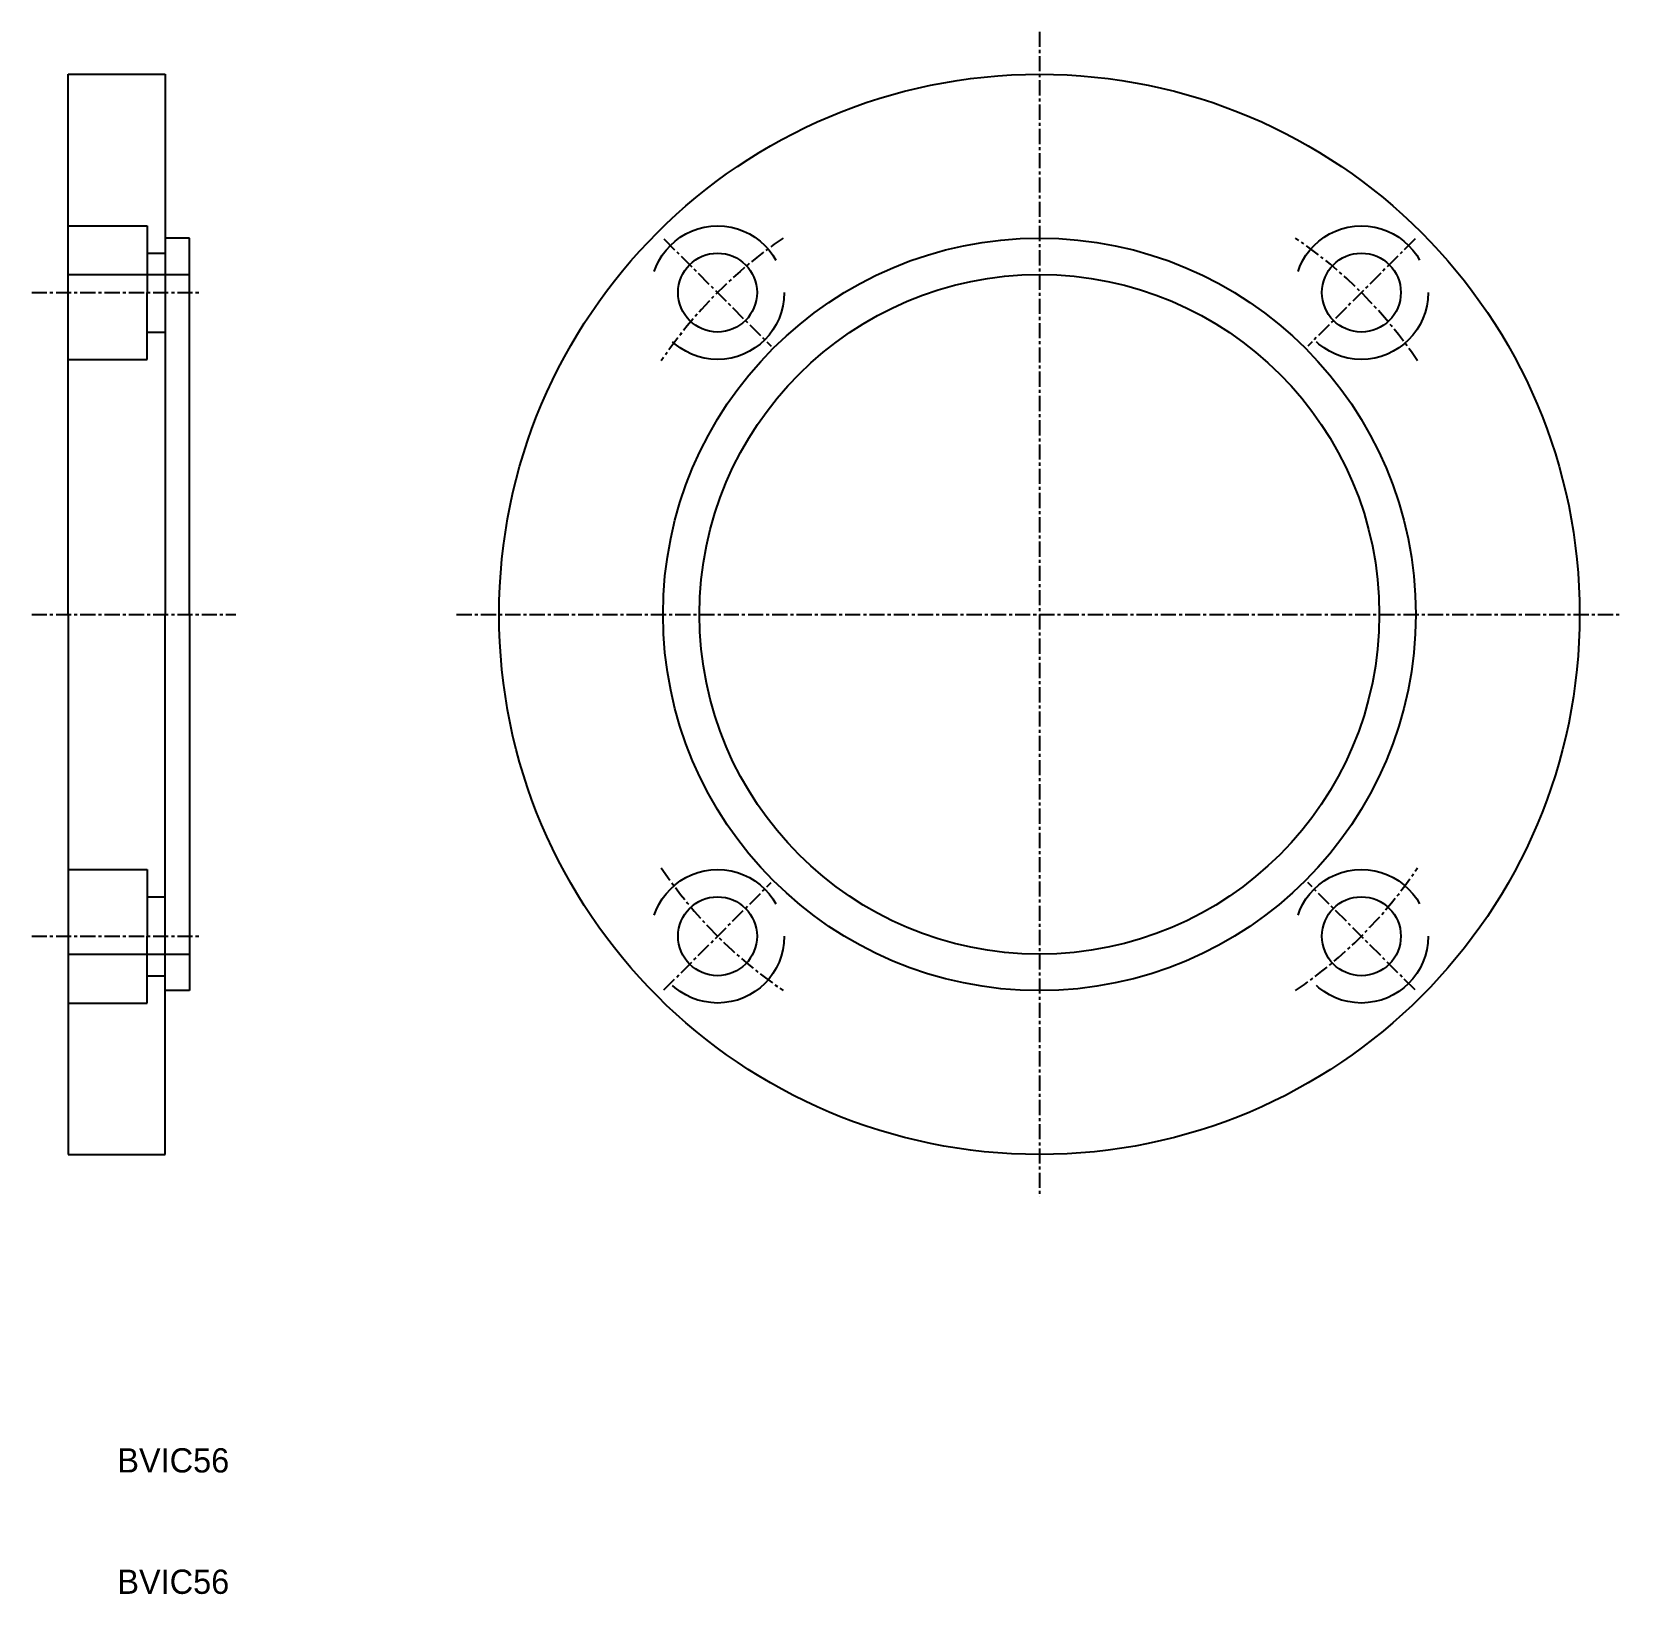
# Model space of a CAD drawing. Extents: x 146 to 277, y 80 to 209.
import ezdxf

# ---------------------------------------------------------------- set-up
doc = ezdxf.new("R2010")
doc.units = 0
doc.linetypes.add('CENTER', pattern=[2, 1.25, -0.25, 0.25, -0.25])
doc.linetypes.add('DASHED', pattern=[19.05, 12.7, -6.35])
doc.layers.get('0').update_dxf_attribs({"linetype": 'CONTINUOUS'})
doc.layers.add('CENTER', color=1, linetype='CENTER')

msp = doc.modelspace()

# ---------------------------------------------------------------- linework, layer by layer
for p, q in [((148.94, 160.52), (148.94, 205.02)), ((148.94, 205.02), (156.94, 205.02)), ((156.94, 205.02), (156.94, 160.52)), ((158.94, 191.52), (156.94, 191.52)), ((158.94, 160.52), (158.94, 191.52)), ((148.94, 160.52), (148.94, 116.02)), ((156.94, 116.02), (156.94, 160.52)), ((158.94, 160.52), (158.94, 129.52)), ((158.94, 129.52), (156.94, 129.52)), ((148.94, 116.02), (156.94, 116.02))]:
    msp.add_line(p, q)
at = {"color": 3, "linetype": 'DASHED'}
for p, q in [((148.94, 192.53), (155.44, 192.53)), ((155.44, 192.53), (155.44, 187.03)), ((155.44, 190.28), (156.94, 190.28)), ((148.94, 188.52), (158.94, 188.52)), ((155.44, 181.53), (155.44, 187.03)), ((155.44, 183.78), (156.94, 183.78)), ((148.94, 181.53), (155.44, 181.53)), ((148.94, 139.5), (155.44, 139.5)), ((155.44, 139.5), (155.44, 134)), ((155.44, 137.25), (156.94, 137.25)), ((155.44, 128.5), (155.44, 134)), ((148.94, 132.52), (158.94, 132.52)), ((155.44, 130.75), (156.94, 130.75)), ((148.94, 128.5), (155.44, 128.5))]:
    msp.add_line(p, q, dxfattribs=at)
for centre, radius in [((228.94, 160.52), 44.5), ((228.94, 160.52), 31), ((202.43, 187.03), 3.25), ((202.43, 187.03), 3.25), ((255.46, 187.03), 3.25), ((255.46, 187.03), 3.25), ((228.94, 160.52), 28), ((202.43, 134), 3.25), ((202.43, 134), 3.25), ((255.46, 134), 3.25), ((255.46, 134), 3.25)]:
    msp.add_circle(centre, radius)
for centre in [(202.43, 187.03), (255.46, 187.03), (202.43, 134), (255.46, 134)]:
    msp.add_circle(centre, 5.5, dxfattribs=at)
at = {"layer": 'CENTER', "color": 1, "linetype": 'CENTER'}
for p, q in [((228.94, 208.52), (228.94, 112.52)), ((198.01, 191.45), (206.85, 182.61)), ((198.01, 191.45), (206.85, 182.61)), ((259.88, 191.45), (251.04, 182.61)), ((259.88, 191.45), (251.04, 182.61)), ((145.94, 187.03), (159.94, 187.03)), ((145.94, 160.52), (162.76, 160.52)), ((180.94, 160.52), (276.94, 160.52)), ((198.01, 129.58), (206.85, 138.42)), ((198.01, 129.58), (206.85, 138.42)), ((259.88, 129.58), (251.04, 138.42)), ((259.88, 129.58), (251.04, 138.42)), ((145.94, 134), (159.94, 134))]:
    msp.add_line(p, q, dxfattribs=at)
for start, end in [(124.2378, 146.155), (33.845, 55.7622), (213.845, 235.7622), (304.2378, 326.155)]:
    msp.add_arc((228.94, 160.52), 37.5, start, end, dxfattribs=at)

# ---------------------------------------------------------------- texts
for p in [(152.99, 89.82), (152.99, 79.82)]:
    msp.add_text('BVIC56', height=2).set_placement(p)

doc.saveas('drawing.dxf')
